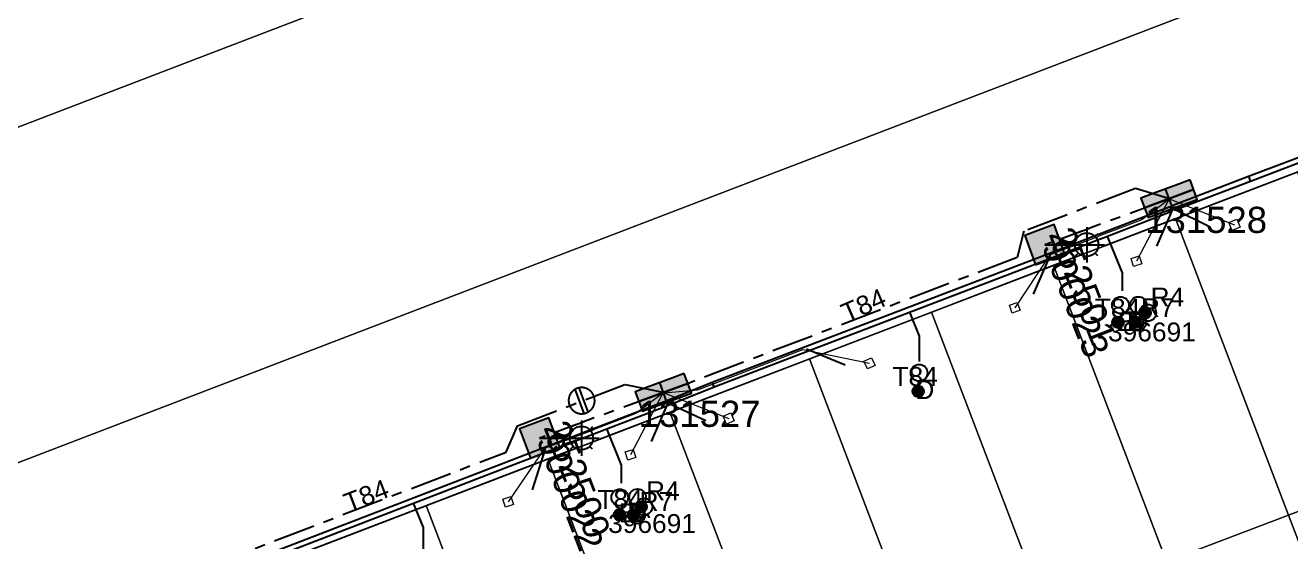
# Model space of a CAD drawing. Header units: metres. Extents: x 0 to 310918, y 0 to 6270107.
# Drawn here: x 310169.1 to 310290.1, y 6269840.2 to 6269889.5 of the extents above; entities that cross this region are included whole.
import ezdxf
from ezdxf.enums import TextEntityAlignment as Align

# ---------------------------------------------------------------- set-up
doc = ezdxf.new("R2010")
doc.units = ezdxf.units.M
doc.linetypes.add('Cable Exist UG', pattern=[7, 4, -1, 1, -1])
doc.linetypes.add('PHANTOMX2', pattern=[6.6, 3, -0.75, 0.2, -0.75, 0.2, -0.75, 0.2, -0.75])
doc.layers.get('0').update_dxf_attribs({"color": 6})
doc.layers.add('_User Miscellaneous12', color=252, linetype='Continuous', lineweight=13, plot=False, transparency=0.75)
for name, color, linetype, lineweight in [('Cadastre Developer_SP_NEW', 92, 'Continuous', 15), ('Cadastre Land Parcels_SP_EXT', 118, 'Continuous', 15), ('Cadastre Roads_SP_EXT', 218, 'Continuous', 15), ('Mains_LV_EXT', 163, 'Continuous', 25), ('Mains_LV_SL_EXT', 135, 'Continuous', 25), ('Services_SP_EXT', 42, 'PHANTOMX2', 20)]:
    doc.layers.add(name, color=color, linetype=linetype, lineweight=lineweight)
for name, color, linetype in [('Duct_SP_EXT', 30, 'Continuous'), ('Equip_LV_EXT', 7, 'Continuous'), ('SupportsUG_SP_LV_EXT', 7, 'Continuous'), ('SupportsUG_SP_LV_SL_EXT', 7, 'Continuous'), ('Trench_SP_EXT', 7, 'Continuous')]:
    doc.layers.add(name, color=color, linetype=linetype)
doc.layers.add('Features_HIDE', color=1, linetype='Continuous', plot=False)
doc.styles.add('COLUMN_LABEL', font='arial.ttf', dxfattribs={"height": 2})
doc.styles.add('iecARIAL', font='arial.ttf', dxfattribs={"height": 2})
doc.styles.add('POLE_LABEL', font='arial.ttf', dxfattribs={"height": 2})
doc.styles.add('SL_LABEL', font='arial.ttf', dxfattribs={"height": 2})
doc.styles.get("Standard").update_dxf_attribs({"font": 'arial.ttf'})

# ---------------------------------------------------------------- blocks, each defined once
blk = doc.blocks.new('COLUMN_EXT')
blk.add_hatch(color=256).paths.add_polyline_path([(1.5, -1.5), (1.5, 1.5), (-1.5, 1.5), (-1.5, -1.5)])
blk.add_lwpolyline([(1.5, 1.5), (-1.5, 1.5), (-1.5, -1.5), (1.5, -1.5)], close=True)
at = {"flags": 9}
for tag, p in [('STREETNAME', (-1.81, 1.6)), ('LOCATION', (-1.81, 1.4)), ('SUBURB', (-1.81, 1.8)), ('LEGEND', (-1.81, 1.2)), ('NOTES', (-1.81, 2)), ('COLUMN_TYPE', (-1.81, 0.4)), ('OWNED_BY', (-1.81, 0.6)), ('USAGE', (-1.81, 1)), ('STATE', (-1.81, 0.8))]:
    blk.add_attdef(tag, text='', height=0.2, rotation=180, dxfattribs=at).set_placement(p, align=Align.MIDDLE_LEFT)
at = {"flags": 1}
blk.add_attdef('Z', (-1.81, 2.35), '', height=0.2, rotation=180, dxfattribs=at)
at = {"flags": 9}
for tag, style, p in [('STRUCTURE_PLANT_NUMBER', 'POLE_LABEL', (-1.81, -0.03)), ('STREET_CODE', 'COLUMN_LABEL', (-1.81, 0.2))]:
    blk.add_attdef(tag, text='', height=0.2, rotation=180, dxfattribs=dict(at, style=style)).set_placement(p, align=Align.MIDDLE_LEFT)
at = {"style": 'COLUMN_LABEL', "width": 0.9, "flags": 8}
blk.add_attdef('ASSET_NUM', text='', height=2, rotation=270, dxfattribs=at).set_placement((2, -4), align=Align.MIDDLE_LEFT)
blk = doc.blocks.new('PILLAR_EXT')
blk.add_hatch(color=256).paths.add_polyline_path([(-2.5, 1), (-2.5, -1), (2.5, -1), (2.5, 1)])
for p, q in [((-2.5, 0), (2.5, 0)), ((0, 1), (0, -1))]:
    blk.add_line(p, q)
at = {"ltscale": 10}
blk.add_line((2.5, 0), (-2.5, 0), dxfattribs=at)
blk.add_lwpolyline([(-2.5, -1), (-1.25, -1), (1.25, -1), (2.5, -1), (2.5, 1), (-2.5, 1)], close=True)
at = {"width": 0.9, "flags": 8}
blk.add_attdef('ASSET_NUM', text='', height=2, rotation=90, dxfattribs=at).set_placement((-2, 4), align=Align.MIDDLE_LEFT)
for tag, p, flags in [('OWNED_BY', (0, -0.2), 9), ('STATE', (0, -0.4), 9), ('SUPPORT_TYPE', (0, -0.6), 9), ('USAGE', (0, -0.8), 9), ('LEGEND', (0, -1), 9), ('LOCATION', (0, -1.2), 9), ('NOTES', (0, -1.4), 9), ('STREETNAME', (0, -1.8), 9), ('SUBURB', (0, -2), 1), ('PARENT', (0, -1.6), 9)]:
    blk.add_attdef(tag, p, '', height=0.2, dxfattribs=dict(flags=flags))
blk = doc.blocks.new('DUCT_EXT')
blk.add_circle((0, 0.8), 0.8)
at = {"flags": 1}
blk.add_attdef('Z', (0, 0), '', height=0.2, dxfattribs=at)
at = {"flags": 9}
for tag, p in [('DUCT_CODE', (0, 0)), ('XSECT_TYPE', (0, -0.2)), ('STATE', (0, -0.6)), ('FB_REFERENCE', (0, -0.4)), ('NOTES', (0, -0.8))]:
    blk.add_attdef(tag, text='', height=0.2, dxfattribs=at).set_placement(p, align=Align.MIDDLE_LEFT)
blk = doc.blocks.new('SL_LANTERN_EXT')
at = {"flags": 9}
for tag, p in [('LRATECODE', (-7.4, 0)), ('LOUTREACHVOCAB', (-7.2, 0)), ('LOUTREACH', (-7, 0)), ('LANTNUMBER', (-6.6, 0)), ('LNEW', (-6.4, 0)), ('LMASTVOCAB', (-6.2, 0)), ('LMAST', (-6, 0)), ('LLAMPVOCAB', (-5.8, 0)), ('LLAMP', (-5.6, 0)), ('LEXIST', (-5.4, 0)), ('LCHARGE3PERCENT', (-5.2, 0)), ('LCHARGE3', (-5, 0)), ('LCHARGE2PERCENT', (-4.8, 0)), ('LCHARGE2', (-4.6, 0)), ('LCHARGE1PERCENT', (-4.4, 0)), ('LCHARGE1', (-4.2, 0)), ('LCATEGORY', (-4, 0)), ('LBRACKETVOCAB', (-3.8, 0)), ('LBRACKET', (-3.6, 0)), ('LKINGHEIGHT', (-3.4, 0)), ('CREPLACE', (-3.2, 0)), ('CREMOVE', (-3, 0)), ('CNUMBER', (-2.8, 0)), ('CNEW', (-2.6, 0)), ('CEXIST', (-2.4, 0)), ('USAGE', (-2.2, 0)), ('STATE', (-2, 0)), ('OWNED_BY', (-1.8, 0)), ('ORIENTATION', (-1.6, 0)), ('OPERATING_VOLTAGE', (-1.4, 0)), ('NO_PHASES', (-1.2, 0)), ('LANTERN_TYPE', (-1, 0)), ('LANTERN_PURPOSE', (-0.8, 0)), ('CONTROL_TYPE', (-0.6, 0)), ('CONSTRUCTED_VOLTAGE', (-0.4, 0))]:
    blk.add_attdef(tag, text='', height=0.001, rotation=270, dxfattribs=at).set_placement(p, align=Align.MIDDLE_LEFT)
at = {"style": 'SL_LABEL', "flags": 9}
blk.add_attdef('STREET_CODE', text='', height=0.001, rotation=270, dxfattribs=at).set_placement((0, 0), align=Align.MIDDLE_LEFT)
at = {"flags": 1}
blk.add_attdef('Z', (0, 0), '', height=0.001, rotation=270, dxfattribs=at)
at = {"width": 0.9}
blk.add_attdef('LNUMBER', text='', height=1, dxfattribs=at).set_placement((7, -1), align=Align.MIDDLE_LEFT)
at = {"flags": 9}
for tag, p in [('LREMOVE', (0, -7.6)), ('LREPLACE', (0, -7.8)), ('LTYPE', (0, -8)), ('LTYPEVOCAB', (0, -8.2)), ('LEGEND', (0, -8.4)), ('SUBURB', (0, -8.6)), ('STREETNAME', (0, -8.8)), ('LOCATION', (0, -9)), ('NOTES', (0, -9.2)), ('MAINTAINED_BY', (0, -9.86))]:
    blk.add_attdef(tag, text='', height=0.001, dxfattribs=at).set_placement(p, align=Align.MIDDLE_LEFT)
blk.add_attdef('OPERATED_BY', (0, -9.61), '', height=0.001, dxfattribs=at)
at = {"layer": 'Features_HIDE', "width": 0.9}
blk.add_attdef('ASSET_NUM', text='', height=1, dxfattribs=at).set_placement((7, 1), align=Align.MIDDLE_LEFT)
at = {"transparency": 33554651}
blk.add_wipeout([(5.69, 0), (5.06, -1.06), (4, -1.69), (2.94, -1.06), (2.31, 0), (2.94, 1.06), (4, 1.69), (5.06, 1.06)], dxfattribs=at)
for p, q in [((4, 1.69), (4, 0)), ((0, 0), (4, 0)), ((2.94, 1.06), (3.2, 0.8)), ((5.06, 1.06), (4.8, 0.8)), ((2.94, -1.06), (3.2, -0.8)), ((4, 0), (5.69, 0)), ((4, 0), (4, -1.69)), ((5.06, -1.06), (4.8, -0.8))]:
    blk.add_line(p, q)
blk.add_circle((4, 0), 1.12)
blk = doc.blocks.new('CCP_EXT')
at = {"flags": 9}
for tag, p in [('STATE', (0, -1.8)), ('LEGEND', (0, -1.4)), ('LIFE_SUPPORT', (0, -1.6)), ('NOTES', (0, -2))]:
    blk.add_attdef(tag, text='', height=0.2, dxfattribs=at).set_placement(p, align=Align.MIDDLE_LEFT)
at = {"transparency": 33554651}
blk.add_wipeout([(0, 0.57), (0.57, 0), (0, -0.57), (-0.57, 0)], dxfattribs=at)
blk.add_lwpolyline([(-0.57, 0), (0, 0.57), (0.57, 0), (0, -0.57), (-0.57, 0)])
at = {"flags": 1}
blk.add_attdef('Z', (0, 0), '', height=0.2, dxfattribs=at)
at = {"flags": 9}
for tag, p in [('CCP_TYPE', (0, 0)), ('CONSTRUCTED_VOLTAGE', (0, -0.2)), ('OPERATING_VOLTAGE', (0, -0.6)), ('ORIENTATION', (0, -0.8)), ('OWNED_BY', (0, -1)), ('NO_PHASES', (0, -0.4)), ('USAGE', (0, -1.2))]:
    blk.add_attdef(tag, text='', height=0.2, dxfattribs=at).set_placement(p, align=Align.MIDDLE_LEFT)
blk = doc.blocks.new('LV_UG_LINKS_CLOSED_EXT')
at = {"layer": 'Equip_LV_EXT'}
for tag, flags, p in [('ACTUAL_STATUS', 9, (3, -2)), ('CONSTRUCTED_VOLTAGE', 9, (3, -2.2)), ('NO_PHASES', 9, (3, -2.4)), ('OPERATING_VOLTAGE', 9, (3, -2.6)), ('ORIENTATION', 9, (3, -2.8)), ('STATE', 9, (3, -3)), ('SWITCH_TYPE', 9, (3, -3.2)), ('USAGE', 9, (3, -3.4)), ('NOTES', 9, (3, -3.6)), ('OWNED_BY', 9, (3, -3.8)), ('OPERATED_BY', 9, (3, -4)), ('TYPE', 9, (3, -4.6)), ('Z', 1, (3, -4.8)), ('MAINTAINED_BY', 9, (3, -4.2)), ('NUMBER_OF_PHASES', 9, (3, -4.4))]:
    blk.add_attdef(tag, text='', height=0.2, dxfattribs=dict(at, flags=flags)).set_placement(p, align=Align.MIDDLE_LEFT)
at = {"transparency": 33554651}
blk.add_wipeout([(4, 1.25), (3.97, 1.25), (3.94, 1.25), (3.91, 1.25), (3.88, 1.24), (3.85, 1.24), (3.82, 1.24), (3.79, 1.23), (3.76, 1.23), (3.73, 1.22), (3.7, 1.21), (3.67, 1.2), (3.64, 1.2), (3.61, 1.19), (3.58, 1.18), (3.55, 1.17), (3.52, 1.15), (3.49, 1.14), (3.47, 1.13), (3.44, 1.12), (3.41, 1.1), (3.38, 1.09), (3.36, 1.07), (3.33, 1.06), (3.31, 1.04), (3.28, 1.02), (3.26, 1), (3.23, 0.99), (3.21, 0.97), (3.18, 0.95), (3.16, 0.93), (3.14, 0.91), (3.12, 0.88), (3.09, 0.86), (3.07, 0.84), (3.05, 0.82), (3.03, 0.79), (3.01, 0.77), (3, 0.74), (2.98, 0.72), (2.96, 0.69), (2.94, 0.67), (2.93, 0.64), (2.91, 0.62), (2.9, 0.59), (2.88, 0.56), (2.87, 0.53), (2.86, 0.51), (2.85, 0.48), (2.83, 0.45), (2.82, 0.42), (2.81, 0.39), (2.8, 0.36), (2.8, 0.33), (2.79, 0.3), (2.78, 0.27), (2.77, 0.24), (2.77, 0.21), (2.76, 0.18), (2.76, 0.15), (2.76, 0.12), (2.75, 0.09), (2.75, 0.06), (2.75, 0.03), (2.75, 0), (2.75, -0.03), (2.75, -0.06), (2.75, -0.09), (2.76, -0.12), (2.76, -0.15), (2.76, -0.18), (2.77, -0.21), (2.77, -0.24), (2.78, -0.27), (2.79, -0.3), (2.8, -0.33), (2.8, -0.36), (2.81, -0.39), (2.82, -0.42), (2.83, -0.45), (2.85, -0.48), (2.86, -0.51), (2.87, -0.53), (2.88, -0.56), (2.9, -0.59), (2.91, -0.62), (2.93, -0.64), (2.94, -0.67), (2.96, -0.69), (2.98, -0.72), (3, -0.74), (3.01, -0.77), (3.03, -0.79), (3.05, -0.82), (3.07, -0.84), (3.09, -0.86), (3.12, -0.88), (3.14, -0.91), (3.16, -0.93), (3.18, -0.95), (3.21, -0.97), (3.23, -0.99), (3.26, -1), (3.28, -1.02), (3.31, -1.04), (3.33, -1.06), (3.36, -1.07), (3.38, -1.09), (3.41, -1.1), (3.44, -1.12), (3.47, -1.13), (3.49, -1.14), (3.52, -1.15), (3.55, -1.17), (3.58, -1.18), (3.61, -1.19), (3.64, -1.2), (3.67, -1.2), (3.7, -1.21), (3.73, -1.22), (3.76, -1.23), (3.79, -1.23), (3.82, -1.24), (3.85, -1.24), (3.88, -1.24), (3.91, -1.25), (3.94, -1.25), (3.97, -1.25), (4, -1.25), (4.03, -1.25), (4.06, -1.25), (4.09, -1.25), (4.12, -1.24), (4.15, -1.24), (4.18, -1.24), (4.21, -1.23), (4.24, -1.23), (4.27, -1.22), (4.3, -1.21), (4.33, -1.2), (4.36, -1.2), (4.39, -1.19), (4.42, -1.18), (4.45, -1.17), (4.48, -1.15), (4.51, -1.14), (4.53, -1.13), (4.56, -1.12), (4.59, -1.1), (4.62, -1.09), (4.64, -1.07), (4.67, -1.06), (4.69, -1.04), (4.72, -1.02), (4.74, -1), (4.77, -0.99), (4.79, -0.97), (4.82, -0.95), (4.84, -0.93), (4.86, -0.91), (4.88, -0.88), (4.91, -0.86), (4.93, -0.84), (4.95, -0.82), (4.97, -0.79), (4.99, -0.77), (5, -0.74), (5.02, -0.72), (5.04, -0.69), (5.06, -0.67), (5.07, -0.64), (5.09, -0.62), (5.1, -0.59), (5.12, -0.56), (5.13, -0.53), (5.14, -0.51), (5.15, -0.48), (5.17, -0.45), (5.18, -0.42), (5.19, -0.39), (5.2, -0.36), (5.2, -0.33), (5.21, -0.3), (5.22, -0.27), (5.23, -0.24), (5.23, -0.21), (5.24, -0.18), (5.24, -0.15), (5.24, -0.12), (5.25, -0.09), (5.25, -0.06), (5.25, -0.03), (5.25, 0), (5.25, 0.03), (5.25, 0.06), (5.25, 0.09), (5.24, 0.12), (5.24, 0.15), (5.24, 0.18), (5.23, 0.21), (5.23, 0.24), (5.22, 0.27), (5.21, 0.3), (5.2, 0.33), (5.2, 0.36), (5.19, 0.39), (5.18, 0.42), (5.17, 0.45), (5.15, 0.48), (5.14, 0.51), (5.13, 0.53), (5.12, 0.56), (5.1, 0.59), (5.09, 0.62), (5.07, 0.64), (5.06, 0.67), (5.04, 0.69), (5.02, 0.72), (5, 0.74), (4.99, 0.77), (4.97, 0.79), (4.95, 0.82), (4.93, 0.84), (4.91, 0.86), (4.88, 0.88), (4.86, 0.91), (4.84, 0.93), (4.82, 0.95), (4.79, 0.97), (4.77, 0.99), (4.74, 1), (4.72, 1.02), (4.69, 1.04), (4.67, 1.06), (4.64, 1.07), (4.62, 1.09), (4.59, 1.1), (4.56, 1.12), (4.53, 1.13), (4.51, 1.14), (4.48, 1.15), (4.45, 1.17), (4.42, 1.18), (4.39, 1.19), (4.36, 1.2), (4.33, 1.2), (4.3, 1.21), (4.27, 1.22), (4.24, 1.23), (4.21, 1.23), (4.18, 1.24), (4.15, 1.24), (4.12, 1.24), (4.09, 1.25), (4.06, 1.25), (4.03, 1.25)], dxfattribs=at).dxf.layer = 'Equip_LV_EXT'
at = {"layer": 'Equip_LV_EXT'}
for p, q in [((3.79, 1.23), (3.79, -1.23)), ((4.21, 1.23), (4.21, -1.23))]:
    blk.add_line(p, q, dxfattribs=at)
at = {"layer": 'Equip_LV_EXT', "flags": 128}
blk.add_lwpolyline([(4, 1.25), (3.97, 1.25), (3.94, 1.25), (3.91, 1.25), (3.88, 1.24), (3.85, 1.24), (3.82, 1.24), (3.79, 1.23), (3.76, 1.23), (3.73, 1.22), (3.7, 1.21), (3.67, 1.2), (3.64, 1.2), (3.61, 1.19), (3.58, 1.18), (3.55, 1.17), (3.52, 1.15), (3.49, 1.14), (3.47, 1.13), (3.44, 1.12), (3.41, 1.1), (3.38, 1.09), (3.36, 1.07), (3.33, 1.06), (3.31, 1.04), (3.28, 1.02), (3.26, 1), (3.23, 0.99), (3.21, 0.97), (3.18, 0.95), (3.16, 0.93), (3.14, 0.91), (3.12, 0.88), (3.09, 0.86), (3.07, 0.84), (3.05, 0.82), (3.03, 0.79), (3.01, 0.77), (3, 0.74), (2.98, 0.72), (2.96, 0.69), (2.94, 0.67), (2.93, 0.64), (2.91, 0.62), (2.9, 0.59), (2.88, 0.56), (2.87, 0.53), (2.86, 0.51), (2.85, 0.48), (2.83, 0.45), (2.82, 0.42), (2.81, 0.39), (2.8, 0.36), (2.8, 0.33), (2.79, 0.3), (2.78, 0.27), (2.77, 0.24), (2.77, 0.21), (2.76, 0.18), (2.76, 0.15), (2.76, 0.12), (2.75, 0.09), (2.75, 0.06), (2.75, 0.03), (2.75, 0), (2.75, -0.03), (2.75, -0.06), (2.75, -0.09), (2.76, -0.12), (2.76, -0.15), (2.76, -0.18), (2.77, -0.21), (2.77, -0.24), (2.78, -0.27), (2.79, -0.3), (2.8, -0.33), (2.8, -0.36), (2.81, -0.39), (2.82, -0.42), (2.83, -0.45), (2.85, -0.48), (2.86, -0.51), (2.87, -0.53), (2.88, -0.56), (2.9, -0.59), (2.91, -0.62), (2.93, -0.64), (2.94, -0.67), (2.96, -0.69), (2.98, -0.72), (3, -0.74), (3.01, -0.77), (3.03, -0.79), (3.05, -0.82), (3.07, -0.84), (3.09, -0.86), (3.12, -0.88), (3.14, -0.91), (3.16, -0.93), (3.18, -0.95), (3.21, -0.97), (3.23, -0.99), (3.26, -1), (3.28, -1.02), (3.31, -1.04), (3.33, -1.06), (3.36, -1.07), (3.38, -1.09), (3.41, -1.1), (3.44, -1.12), (3.47, -1.13), (3.49, -1.14), (3.52, -1.15), (3.55, -1.17), (3.58, -1.18), (3.61, -1.19), (3.64, -1.2), (3.67, -1.2), (3.7, -1.21), (3.73, -1.22), (3.76, -1.23), (3.79, -1.23), (3.82, -1.24), (3.85, -1.24), (3.88, -1.24), (3.91, -1.25), (3.94, -1.25), (3.97, -1.25), (4, -1.25), (4.03, -1.25), (4.06, -1.25), (4.09, -1.25), (4.12, -1.24), (4.15, -1.24), (4.18, -1.24), (4.21, -1.23), (4.24, -1.23), (4.27, -1.22), (4.3, -1.21), (4.33, -1.2), (4.36, -1.2), (4.39, -1.19), (4.42, -1.18), (4.45, -1.17), (4.48, -1.15), (4.51, -1.14), (4.53, -1.13), (4.56, -1.12), (4.59, -1.1), (4.62, -1.09), (4.64, -1.07), (4.67, -1.06), (4.69, -1.04), (4.72, -1.02), (4.74, -1), (4.77, -0.99), (4.79, -0.97), (4.82, -0.95), (4.84, -0.93), (4.86, -0.91), (4.88, -0.88), (4.91, -0.86), (4.93, -0.84), (4.95, -0.82), (4.97, -0.79), (4.99, -0.77), (5, -0.74), (5.02, -0.72), (5.04, -0.69), (5.06, -0.67), (5.07, -0.64), (5.09, -0.62), (5.1, -0.59), (5.12, -0.56), (5.13, -0.53), (5.14, -0.51), (5.15, -0.48), (5.17, -0.45), (5.18, -0.42), (5.19, -0.39), (5.2, -0.36), (5.2, -0.33), (5.21, -0.3), (5.22, -0.27), (5.23, -0.24), (5.23, -0.21), (5.24, -0.18), (5.24, -0.15), (5.24, -0.12), (5.25, -0.09), (5.25, -0.06), (5.25, -0.03), (5.25, 0), (5.25, 0.03), (5.25, 0.06), (5.25, 0.09), (5.24, 0.12), (5.24, 0.15), (5.24, 0.18), (5.23, 0.21), (5.23, 0.24), (5.22, 0.27), (5.21, 0.3), (5.2, 0.33), (5.2, 0.36), (5.19, 0.39), (5.18, 0.42), (5.17, 0.45), (5.15, 0.48), (5.14, 0.51), (5.13, 0.53), (5.12, 0.56), (5.1, 0.59), (5.09, 0.62), (5.07, 0.64), (5.06, 0.67), (5.04, 0.69), (5.02, 0.72), (5, 0.74), (4.99, 0.77), (4.97, 0.79), (4.95, 0.82), (4.93, 0.84), (4.91, 0.86), (4.88, 0.88), (4.86, 0.91), (4.84, 0.93), (4.82, 0.95), (4.79, 0.97), (4.77, 0.99), (4.74, 1), (4.72, 1.02), (4.69, 1.04), (4.67, 1.06), (4.64, 1.07), (4.62, 1.09), (4.59, 1.1), (4.56, 1.12), (4.53, 1.13), (4.51, 1.14), (4.48, 1.15), (4.45, 1.17), (4.42, 1.18), (4.39, 1.19), (4.36, 1.2), (4.33, 1.2), (4.3, 1.21), (4.27, 1.22), (4.24, 1.23), (4.21, 1.23), (4.18, 1.24), (4.15, 1.24), (4.12, 1.24), (4.09, 1.25), (4.06, 1.25), (4.03, 1.25)], close=True, dxfattribs=at)
blk = doc.blocks.new('CABLE_LARGE_EXT')
h = blk.add_hatch(color=256)
edge = h.paths.add_edge_path()
edge.add_arc((0, 0.55), 0.55, 0, 360)
blk.add_circle((0, 0.55), 0.55)
at = {"flags": 1}
blk.add_attdef('Z', (0, 0), '', height=0.2, dxfattribs=at)
at = {"flags": 9}
for tag, p in [('COND_CODE', (0, 0)), ('STATE', (0, -0.4)), ('XSECT_SIZE', (0, -0.6)), ('FB_REFERENCE', (0, -0.2)), ('NOTES', (0, -0.8))]:
    blk.add_attdef(tag, text='', height=0.2, dxfattribs=at).set_placement(p, align=Align.MIDDLE_LEFT)

msp = doc.modelspace()

# ---------------------------------------------------------------- linework, layer by layer
at = {"layer": 'Cadastre Developer_SP_NEW', "linetype": 'Continuous'}
for points in [[(310312.33, 6269818.99), (310301.54, 6269847.19), (310289.88, 6269842.73), (310300.67, 6269814.53), (310312.33, 6269818.99)], [(310300.67, 6269814.53), (310289.88, 6269842.73), (310278.22, 6269838.28), (310289.01, 6269810.07), (310300.67, 6269814.53)]]:
    msp.add_lwpolyline(points, close=True, dxfattribs=at)
at = {"layer": 'Cadastre Land Parcels_SP_EXT', "linetype": 'Continuous'}
for points in [[(310528.12, 6270017.54), (310513.67, 6270055.32), (310242.19, 6269951.36), (310174.22, 6269925.32), (310106.2, 6269899.27), (310038.14, 6269873.21), (309970.04, 6269847.13), (309911.13, 6269823.17), (309905.03, 6269778.91), (310237.96, 6269906.41), (310528.12, 6270017.54)], [(309911.66, 6269749.41), (310049.94, 6269802.37), (310071.06, 6269810.45), (310129.64, 6269832.88), (310152.76, 6269841.73), (310238.55, 6269874.58), (310453.01, 6269956.7), (310476.04, 6269965.52), (310504.02, 6269976.23), (310511.01, 6269978.91), (310538.82, 6269989.55), (310528.12, 6270017.54), (310237.96, 6269906.41), (309905.03, 6269778.91), (309900.39, 6269745.1), (309911.66, 6269749.41)], [(310301.54, 6269847.19), (310290.73, 6269875.5), (310279.07, 6269871.04), (310289.88, 6269842.73), (310301.54, 6269847.19)], [(310289.88, 6269842.73), (310279.07, 6269871.04), (310267.41, 6269866.58), (310278.22, 6269838.28), (310289.88, 6269842.73)], [(310278.22, 6269838.28), (310267.41, 6269866.58), (310255.75, 6269862.12), (310266.56, 6269833.82), (310278.22, 6269838.28)], [(310266.56, 6269833.82), (310255.75, 6269862.12), (310244.1, 6269857.65), (310254.9, 6269829.36), (310266.56, 6269833.82)], [(310254.9, 6269829.36), (310244.1, 6269857.65), (310230.76, 6269852.55), (310241.57, 6269824.26), (310254.9, 6269829.36)], [(310241.57, 6269824.26), (310230.76, 6269852.55), (310219.1, 6269848.09), (310229.91, 6269819.8), (310241.57, 6269824.26)], [(310229.91, 6269819.8), (310219.1, 6269848.09), (310207.44, 6269843.63), (310218.25, 6269815.35), (310229.91, 6269819.8)], [(310312.33, 6269818.99), (310301.54, 6269847.19), (310289.88, 6269842.73), (310300.67, 6269814.53), (310312.33, 6269818.99)], [(310218.25, 6269815.35), (310207.44, 6269843.63), (310195.79, 6269839.17), (310206.59, 6269810.89), (310218.25, 6269815.35)], [(310300.67, 6269814.53), (310289.88, 6269842.73), (310278.22, 6269838.28), (310289.01, 6269810.07), (310300.67, 6269814.53)]]:
    msp.add_lwpolyline(points, close=True, dxfattribs=at)
at = {"layer": 'Duct_SP_EXT'}
for p, q in [((310286.07, 6269875.08), (310313.68, 6269885.59)), ((310286.24, 6269874.63), (310313.85, 6269885.14)), ((310278.77, 6269872.3), (310286.07, 6269875.08)), ((310278.95, 6269871.85), (310286.24, 6269874.63)), ((310286.07, 6269875.08), (310286.16, 6269874.86)), ((310286.24, 6269874.63), (310286.16, 6269874.86)), ((310278.56, 6269872.2), (310278.64, 6269871.98)), ((310278.73, 6269871.75), (310278.64, 6269871.98)), ((310278.77, 6269872.3), (310278.86, 6269872.07)), ((310278.95, 6269871.85), (310278.86, 6269872.07)), ((310230.45, 6269853.66), (310234.8, 6269855.43)), ((310230.63, 6269853.22), (310234.98, 6269854.98)), ((310234.8, 6269855.43), (310234.89, 6269855.2)), ((310234.98, 6269854.98), (310234.89, 6269855.2)), ((310230.45, 6269853.66), (310230.54, 6269853.44)), ((310230.45, 6269853.66), (310230.54, 6269853.44)), ((310230.63, 6269853.22), (310230.54, 6269853.44)), ((310230.62, 6269853.22), (310230.54, 6269853.44))]:
    msp.add_line(p, q, dxfattribs=at)
for points in [[(310274, 6269864.13), (310274, 6269865.85), (310272.62, 6269869.26)], [(310254.61, 6269857.38), (310254.6, 6269859.8), (310253.67, 6269862.12)], [(310226.13, 6269845.76), (310226.13, 6269847.48), (310224.76, 6269850.9)], [(310207.21, 6269839.13), (310207.19, 6269841.55), (310206.26, 6269843.87)]]:
    msp.add_lwpolyline(points, dxfattribs=at)
at = {"layer": 'Trench_SP_EXT', "linetype": 'Cable Exist UG'}
for points in [[(310278.86, 6269872.07), (310277.08, 6269867.97)], [(310278.8, 6269872.05), (310282.69, 6269870.11)], [(310243.81, 6269858.61), (310248.08, 6269856.82)], [(310230.54, 6269853.44), (310228.77, 6269849.29)], [(310230.54, 6269853.44), (310234.72, 6269851.51)]]:
    msp.add_lwpolyline(points, dxfattribs=at)

# ---------------------------------------------------------------- block references
at = {"layer": 'Duct_SP_EXT'}
for name, p, rotation in [('DUCT_EXT', (310273.02, 6269862.77), 270.4273639613049), ('DUCT_EXT', (310274.72, 6269862.78), 270.4273639613049), ('DUCT_EXT', (310275.63, 6269862.04), 270.4273639613049), ('CABLE_LARGE_EXT', (310275.63, 6269862.04), 269.7878789203095), ('DUCT_EXT', (310274.69, 6269861.14), 270.4273639613049), ('CABLE_LARGE_EXT', (310274.69, 6269861.14), 269.7878789203095), ('DUCT_EXT', (310253.77, 6269856.3), 270.6031209084102), ('CABLE_LARGE_EXT', (310253.93, 6269854.54), 270.6031209084102), ('DUCT_EXT', (310225.16, 6269844.4), 270.4273639613049), ('DUCT_EXT', (310226.86, 6269844.42), 270.4273639613049), ('CABLE_LARGE_EXT', (310227.45, 6269843.51), 269.7878789203095), ('CABLE_LARGE_EXT', (310227.45, 6269843.51), 269.7878789203095), ('DUCT_EXT', (310227.48, 6269843.52), 270.4273639613049), ('CABLE_LARGE_EXT', (310226.73, 6269842.7), 269.7878789203095), ('DUCT_EXT', (310226.77, 6269842.7), 270.4273639613049), ('DUCT_EXT', (310226.77, 6269842.7), 270.4273639613049)]:
    msp.add_blockref(name, p, dxfattribs=dict(at, rotation=rotation))
at = {"layer": 'SupportsUG_SP_LV_EXT'}
ref = msp.add_blockref('PILLAR_EXT', (310278.47, 6269872.94), dxfattribs=dict(at, rotation=200.3311808679258))
ref.add_attrib('ASSET_NUM', '131528', dxfattribs={"layer": '0', "height": 2.5, "style": 'iecARIAL'}).set_placement((310276.18, 6269870.92), align=Align.MIDDLE_LEFT)
ref = msp.add_blockref('PILLAR_EXT', (310230.12, 6269854.44), dxfattribs=dict(at, rotation=200.2543078587851))
ref.add_attrib('ASSET_NUM', '131527', dxfattribs={"layer": '0', "height": 2.5, "style": 'iecARIAL'}).set_placement((310227.77, 6269852.4), align=Align.MIDDLE_LEFT)
at = {"layer": 'SupportsUG_SP_LV_SL_EXT'}
ref = msp.add_blockref('COLUMN_EXT', (310266.59, 6269868.54), dxfattribs=dict(at, rotation=200.1156428055772))
ref.add_attrib('ASSET_NUM', '900023', dxfattribs={"layer": '0', "height": 2.5, "rotation": 291.404, "style": 'COLUMN_LABEL'}).set_placement((310268.59, 6269869.29), align=Align.TOP_LEFT)
ref = msp.add_blockref('COLUMN_EXT', (310218.3, 6269850.08), dxfattribs=dict(at, rotation=200.4698442729518))
ref.add_attrib('ASSET_NUM', '900022', dxfattribs={"layer": '0', "height": 2.5, "rotation": 291.1136, "style": 'COLUMN_LABEL'}).set_placement((310220.3, 6269850.83), align=Align.TOP_LEFT)

# ---------------------------------------------------------------- texts
at = {"layer": 'Duct_SP_EXT'}
for s, p in [('R7', (310275.77, 6269861.64)), ('R4', (310276.7, 6269862.65)), ('396691', (310272.63, 6269859.32)), ('B', (310273.54, 6269860.3)), ('D', (310274.44, 6269860.3)), ('T84', (310252.03, 6269855.07)), ('D', (310254.21, 6269853.8)), ('R4', (310228.47, 6269844.15)), ('R7', (310227.85, 6269843.13)), ('396691', (310224.85, 6269841.02)), ('B', (310225.87, 6269842.04)), ('D', (310226.68, 6269842.04))]:
    msp.add_text(s, height=1.8, dxfattribs=at).set_placement(p)
at = {"layer": 'Mains_LV_EXT'}
for rotation, p in [(23.3008, (310247.62, 6269861.09)), (20.956, (310200.02, 6269842.97))]:
    msp.add_text('T84', height=1.8, rotation=rotation, dxfattribs=at).set_placement(p)

# ---------------------------------------------------------------- next in the draw order: block references
at = {"layer": 'Features_HIDE'}
ref = msp.add_blockref('SL_LANTERN_EXT', (310266.59, 6269868.54), dxfattribs=at)
ref.add_attrib('ASSET_NUM', '252501', dxfattribs={"layer": '0', "height": 2.5, "rotation": 291.404, "style": 'iecARIAL'}).set_placement((310268.09, 6269870.04), align=Align.MIDDLE_LEFT)
ref = msp.add_blockref('SL_LANTERN_EXT', (310218.3, 6269850.08), dxfattribs=at)
ref.add_attrib('ASSET_NUM', '252500', dxfattribs={"layer": '0', "height": 2.5, "rotation": 291.1136, "style": 'iecARIAL'}).set_placement((310219.8, 6269851.58), align=Align.MIDDLE_LEFT)
at = {"layer": 'Services_SP_EXT'}
for p, rotation in [((310284.72, 6269870.45), 158.3311808615842), ((310275.34, 6269866.98), 62.33118083913685), ((310263.71, 6269862.53), 64.37838322263109), ((310249.83, 6269857.22), 159.2227820870016), ((310236.37, 6269851.95), 158.2543080761778), ((310226.99, 6269848.49), 62.25430795703641), ((310215.3, 6269844), 63.7397305012186)]:
    msp.add_blockref('CCP_EXT', p, dxfattribs=dict(at, rotation=rotation))

# ---------------------------------------------------------------- next in the draw order: linework, layer by layer
at = {"layer": '_User Miscellaneous12'}
for points in [[(310278.42, 6269872.85), (310275.85, 6269870.93), (310275.85, 6269870.93), (310267.07, 6269867.57), (310263.71, 6269862.53)], [(310278.47, 6269872.94), (310275.34, 6269866.98)], [(310278.47, 6269872.94), (310284.72, 6269870.45)], [(310230.24, 6269854.39), (310233.42, 6269854.69), (310233.42, 6269854.69), (310243.47, 6269858.53), (310249.83, 6269857.22)], [(310230.12, 6269854.44), (310226.99, 6269848.49)], [(310230.12, 6269854.44), (310236.37, 6269851.95)]]:
    msp.add_lwpolyline(points, dxfattribs=at)
at = {"layer": 'Cadastre Developer_SP_NEW', "linetype": 'Continuous'}
for points in [[(310301.54, 6269847.19), (310290.73, 6269875.5), (310279.07, 6269871.04), (310289.88, 6269842.73), (310301.54, 6269847.19)], [(310289.88, 6269842.73), (310279.07, 6269871.04), (310267.41, 6269866.58), (310278.22, 6269838.28), (310289.88, 6269842.73)], [(310278.22, 6269838.28), (310267.41, 6269866.58), (310255.75, 6269862.12), (310266.56, 6269833.82), (310278.22, 6269838.28)], [(310266.56, 6269833.82), (310255.75, 6269862.12), (310244.1, 6269857.65), (310254.9, 6269829.36), (310266.56, 6269833.82)], [(310254.9, 6269829.36), (310244.1, 6269857.65), (310230.76, 6269852.55), (310241.57, 6269824.26), (310254.9, 6269829.36)], [(310229.91, 6269819.8), (310219.1, 6269848.09), (310207.44, 6269843.63), (310218.25, 6269815.35), (310229.91, 6269819.8)], [(310218.25, 6269815.35), (310207.44, 6269843.63), (310195.79, 6269839.17), (310206.59, 6269810.89), (310218.25, 6269815.35)]]:
    msp.add_lwpolyline(points, close=True, dxfattribs=at)
at = {"layer": 'Cadastre Roads_SP_EXT', "linetype": 'Continuous'}
msp.add_lwpolyline([(310458.47, 6269939.69), (310453.01, 6269956.7), (310238.55, 6269874.58), (310152.76, 6269841.73), (310158.78, 6269825), (310458.47, 6269939.69)], close=True, dxfattribs=at)
at = {"layer": 'Duct_SP_EXT'}
for p, q in [((310266.97, 6269867.72), (310278.56, 6269872.2)), ((310267.15, 6269867.27), (310278.73, 6269871.75)), ((310234.8, 6269855.43), (310266.98, 6269867.72)), ((310234.98, 6269854.98), (310267.15, 6269867.27)), ((310266.97, 6269867.72), (310267.06, 6269867.5)), ((310266.98, 6269867.72), (310267.06, 6269867.5)), ((310267.15, 6269867.27), (310267.06, 6269867.5)), ((310267.15, 6269867.27), (310267.06, 6269867.5)), ((310184.12, 6269835.87), (310218.71, 6269849.17)), ((310218.71, 6269849.17), (310218.8, 6269848.95)), ((310218.71, 6269849.17), (310218.8, 6269848.95)), ((310218.88, 6269848.73), (310218.8, 6269848.95)), ((310218.88, 6269848.73), (310218.8, 6269848.95)), ((310184.29, 6269835.42), (310218.88, 6269848.73))]:
    msp.add_line(p, q, dxfattribs=at)
at = {"layer": 'Mains_LV_EXT', "linetype": 'Cable Exist UG'}
msp.add_lwpolyline([(310278.49, 6269872.92), (310275.25, 6269873.91), (310275.25, 6269873.91), (310264.58, 6269869.83), (310263.95, 6269867.34), (310263.95, 6269867.34), (310230.24, 6269854.43)], dxfattribs=at)
at = {"layer": 'Mains_LV_SL_EXT', "linetype": 'Cable Exist UG'}
msp.add_lwpolyline([(310278.49, 6269872.92), (310266.59, 6269868.54)], dxfattribs=at)
at = {"layer": 'Trench_SP_EXT', "linetype": 'Cable Exist UG'}
for points in [[(310267.06, 6269867.5), (310265.26, 6269863.38)], [(310218.8, 6269848.95), (310217.45, 6269844.69)]]:
    msp.add_lwpolyline(points, dxfattribs=at)

# ---------------------------------------------------------------- next in the draw order: block references
at = {"layer": 'Duct_SP_EXT', "rotation": 269.8209423639773}
for p in [(310273.03, 6269861.14), (310225.39, 6269842.76)]:
    msp.add_blockref('CABLE_LARGE_EXT', p, dxfattribs=at)

# ---------------------------------------------------------------- next in the draw order: texts
at = {"layer": 'Duct_SP_EXT'}
for p in [(310271.37, 6269861.59), (310223.82, 6269843.32)]:
    msp.add_text('T84', height=1.8, dxfattribs=at).set_placement(p)

# ---------------------------------------------------------------- next in the draw order: block references
at = {"layer": 'Equip_LV_EXT', "rotation": 200.2543078587851}
msp.add_blockref('LV_UG_LINKS_CLOSED_EXT', (310226.07, 6269855.04), dxfattribs=at)

# ---------------------------------------------------------------- next in the draw order: linework, layer by layer
at = {"layer": '_User Miscellaneous12'}
msp.add_lwpolyline([(310230.17, 6269854.42), (310227.5, 6269852.42), (310227.5, 6269852.42), (310218.75, 6269849.07), (310215.3, 6269844)], dxfattribs=at)
at = {"layer": 'Cadastre Developer_SP_NEW', "linetype": 'Continuous'}
for points in [[(310528.12, 6270017.54), (310513.67, 6270055.32), (310242.19, 6269951.36), (310174.22, 6269925.32), (310106.2, 6269899.27), (310038.14, 6269873.21), (309970.04, 6269847.13), (309911.13, 6269823.17), (309905.03, 6269778.91), (310237.96, 6269906.41), (310528.12, 6270017.54)], [(309911.66, 6269749.41), (310049.94, 6269802.37), (310071.06, 6269810.45), (310129.64, 6269832.88), (310152.76, 6269841.73), (310238.55, 6269874.58), (310453.01, 6269956.7), (310476.04, 6269965.52), (310504.02, 6269976.23), (310511.01, 6269978.91), (310538.82, 6269989.55), (310528.12, 6270017.54), (310237.96, 6269906.41), (309905.03, 6269778.91), (309900.39, 6269745.1), (309911.66, 6269749.41)], [(310241.57, 6269824.26), (310230.76, 6269852.55), (310219.1, 6269848.09), (310229.91, 6269819.8), (310241.57, 6269824.26)]]:
    msp.add_lwpolyline(points, close=True, dxfattribs=at)
at = {"layer": 'Duct_SP_EXT'}
for p, q in [((310218.71, 6269849.17), (310230.45, 6269853.66)), ((310218.88, 6269848.73), (310230.62, 6269853.22))]:
    msp.add_line(p, q, dxfattribs=at)
at = {"layer": 'Mains_LV_EXT', "linetype": 'Cable Exist UG'}
for points in [[(310108.92, 6269802.68), (310107.67, 6269804.06), (310104.96, 6269811.91), (310104.96, 6269811.91), (310133.68, 6269822.93), (310134.14, 6269822.64), (310134.14, 6269822.64), (310135.66, 6269821.58), (310160.41, 6269831.08), (310161.58, 6269830.37), (310161.58, 6269830.37), (310184.17, 6269839.03), (310186.43, 6269837.76), (310215.09, 6269848.74), (310216.18, 6269851.26), (310226.49, 6269855.2), (310230.24, 6269854.43)], [(310230.1, 6269854.41), (310218.3, 6269850.08)]]:
    msp.add_lwpolyline(points, dxfattribs=at)

doc.saveas('drawing.dxf')
